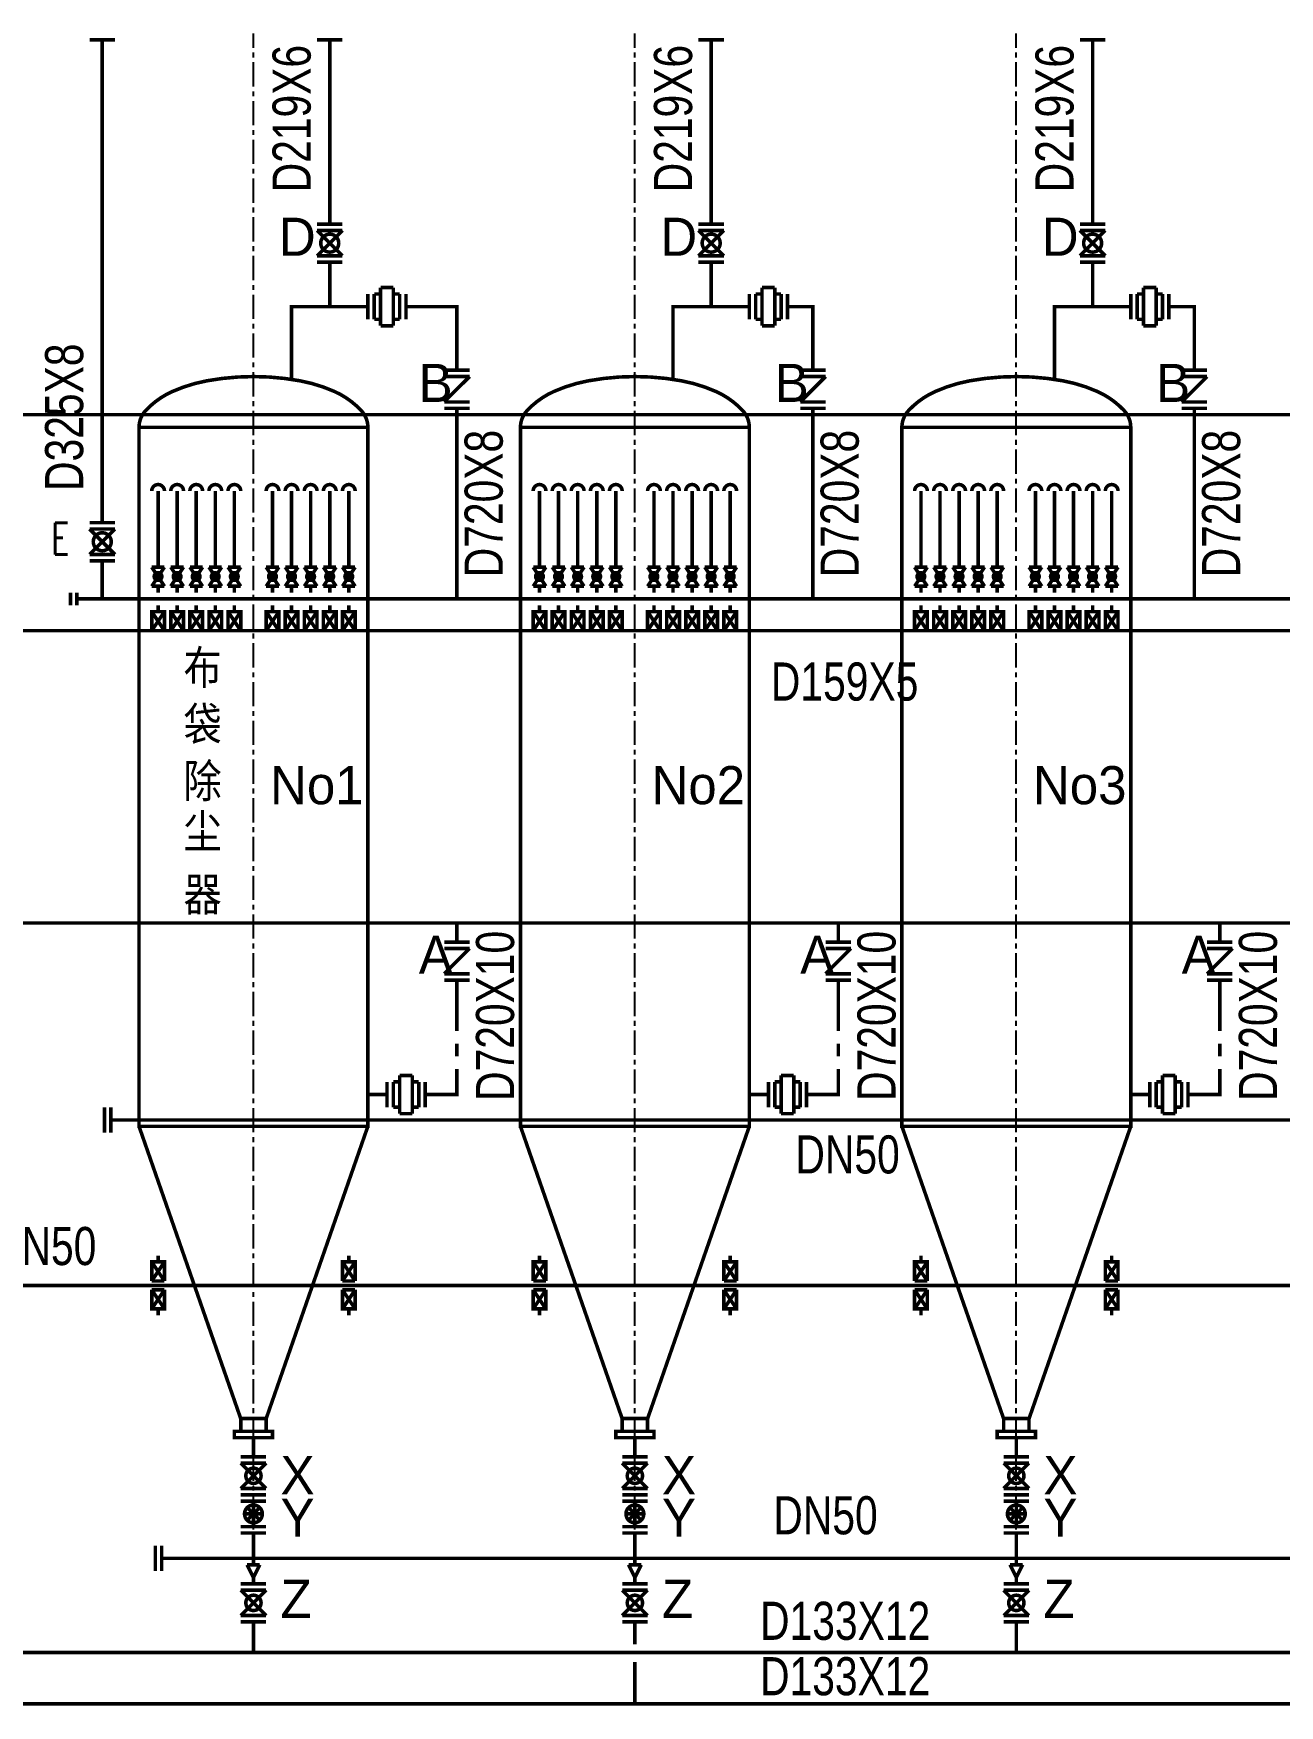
# Model space of a CAD drawing. Header units: millimetres. Extents: x 48549 to 244689, y 99496 to 172785.
# Drawn here: x 56708 to 66508, y 124869 to 138027 of the extents above; entities that cross this region are included whole.
import ezdxf

# ---------------------------------------------------------------- set-up
doc = ezdxf.new("R2010")
doc.units = ezdxf.units.MM
doc.header["$LTSCALE"] = 3
doc.linetypes.add('CENTERX2', pattern=[101.6, 63.5, -12.7, 12.7, -12.7])
for name, color, linetype in [('CEN', 2, 'CENTERX2'), ('氮气管道', 5, 'Continuous'), ('煤气管道', 1, 'Continuous')]:
    doc.layers.add(name, color=color, linetype=linetype)
doc.layers.add('CON', color=7, linetype='Continuous', lineweight=40)
doc.styles.add('HZ', font='txtb.shx', dxfattribs={"width": 0.7, "bigfont": 'hztxtb.shx'})
doc.styles.add('仿宋体', font='ttxt1.shx', dxfattribs={"bigfont": 'hzfs.shx'})

msp = doc.modelspace()

# ---------------------------------------------------------------- linework, layer by layer
at = {"layer": 'CEN'}
for p, q in [((58438.244, 126026.672), (58438.244, 138026.672)), ((61438.244, 126026.672), (61438.244, 138026.672)), ((64438.244, 126026.672), (64438.244, 138026.672))]:
    msp.add_line(p, q, dxfattribs=at)
at = {"layer": 'CON', "const_width": 28}
for points in [[(58438.244, 135326.672, 0.045545577), (58072.536, 135293.29, 0.059110661), (57801.848, 135209.515, 0.10093227), (57590.19, 135058.6, 0.189781854), (57538.244, 134926.672)], [(59338.244, 134926.672, 0.189781854), (59286.298, 135058.6, 0.10093227), (59074.64, 135209.515, 0.059110661), (58803.952, 135293.29, 0.045545577), (58438.244, 135326.672)], [(61438.244, 135326.672, 0.045545577), (61072.536, 135293.29, 0.059110661), (60801.848, 135209.515, 0.10093227), (60590.19, 135058.6, 0.189781854), (60538.244, 134926.672)], [(62338.244, 134926.672, 0.189781854), (62286.298, 135058.6, 0.10093227), (62074.64, 135209.515, 0.059110661), (61803.952, 135293.29, 0.045545577), (61438.244, 135326.672)], [(64438.244, 135326.672, 0.045545577), (64072.536, 135293.29, 0.059110661), (63801.848, 135209.515, 0.10093227), (63590.19, 135058.6, 0.189781854), (63538.244, 134926.672, 0.189781854)], [(65338.244, 134926.672, 0.189781854), (65286.298, 135058.6, 0.10093227), (65074.64, 135209.515, 0.059110661), (64803.952, 135293.29, 0.045545577), (64438.244, 135326.672, 0.045545577)], [(57738.244, 134426.672, 1), (57638.244, 134426.672)], [(57888.244, 134426.672, 1), (57788.244, 134426.672)], [(58038.244, 134426.672, 1), (57938.244, 134426.672)], [(58188.244, 134426.672, 1), (58088.244, 134426.672)], [(58338.244, 134426.672, 1), (58238.244, 134426.672)], [(58638.244, 134426.672, 1), (58538.244, 134426.672)], [(58788.244, 134426.672, 1), (58688.244, 134426.672)], [(58938.244, 134426.672, 1), (58838.244, 134426.672)], [(59088.244, 134426.672, 1), (58988.244, 134426.672)], [(59238.244, 134426.672, 1), (59138.244, 134426.672)], [(60738.244, 134426.672, 1), (60638.244, 134426.672)], [(60888.244, 134426.672, 1), (60788.244, 134426.672)], [(61038.244, 134426.672, 1), (60938.244, 134426.672)], [(61188.244, 134426.672, 1), (61088.244, 134426.672)], [(61338.244, 134426.672, 1), (61238.244, 134426.672)], [(61638.244, 134426.672, 1), (61538.244, 134426.672)], [(61788.244, 134426.672, 1), (61688.244, 134426.672)], [(61938.244, 134426.672, 1), (61838.244, 134426.672)], [(62088.244, 134426.672, 1), (61988.244, 134426.672)], [(62238.244, 134426.672, 1), (62138.244, 134426.672)], [(63738.244, 134426.672, 1), (63638.244, 134426.672)], [(63888.244, 134426.672, 1), (63788.244, 134426.672)], [(64038.244, 134426.672, 1), (63938.244, 134426.672)], [(64188.244, 134426.672, 1), (64088.244, 134426.672)], [(64338.244, 134426.672, 1), (64238.244, 134426.672)], [(64638.244, 134426.672, 1), (64538.244, 134426.672)], [(64788.244, 134426.672, 1), (64688.244, 134426.672)], [(64938.244, 134426.672, 1), (64838.244, 134426.672)], [(65088.244, 134426.672, 1), (64988.244, 134426.672)], [(65238.244, 134426.672, 1), (65138.244, 134426.672)]]:
    msp.add_lwpolyline(points, format="xyb", dxfattribs=at)
at = {"layer": 'CON', "color": 2, "const_width": 28}
for points in [[(60138.244, 135376.672), (59938.244, 135376.672)], [(60138.244, 135326.672), (59938.244, 135126.672)], [(60138.244, 135326.672), (59938.244, 135326.672)], [(62938.244, 135376.672), (62738.244, 135376.672)], [(62938.244, 135326.672), (62738.244, 135326.672)], [(62938.244, 135326.672), (62738.244, 135126.672)], [(65938.244, 135376.672), (65738.244, 135376.672)], [(65938.244, 135326.672), (65738.244, 135326.672)], [(65938.244, 135326.672), (65738.244, 135126.672)], [(60138.244, 135126.672), (59938.244, 135126.672)], [(62938.244, 135126.672), (62738.244, 135126.672)], [(65938.244, 135126.672), (65738.244, 135126.672)], [(60138.244, 135076.672), (59938.244, 135076.672)], [(62938.244, 135076.672), (62738.244, 135076.672)], [(65938.244, 135076.672), (65738.244, 135076.672)], [(60138.244, 130876.672), (59938.244, 130876.672)], [(60138.244, 130826.672), (59938.244, 130826.672)], [(60138.244, 130826.672), (59938.244, 130626.672)], [(63138.244, 130876.672), (62938.244, 130876.672)], [(63138.244, 130826.672), (62938.244, 130626.672)], [(63138.244, 130826.672), (62938.244, 130826.672)], [(66138.244, 130876.672), (65938.244, 130876.672)], [(66138.244, 130826.672), (65938.244, 130826.672)], [(66138.244, 130826.672), (65938.244, 130626.672)], [(60138.244, 130626.672), (59938.244, 130626.672)], [(60138.244, 130576.672), (59938.244, 130576.672)], [(63138.244, 130626.672), (62938.244, 130626.672)], [(63138.244, 130576.672), (62938.244, 130576.672)], [(66138.244, 130626.672), (65938.244, 130626.672)], [(66138.244, 130576.672), (65938.244, 130576.672)]]:
    msp.add_lwpolyline(points, dxfattribs=at)
at = {"layer": 'CON', "const_width": 28}
for points in [[(58438.244, 129426.672), (57538.244, 129426.672), (57538.244, 134926.672), (59338.244, 134926.672)], [(58438.244, 129426.672), (59338.244, 129426.672), (59338.244, 134926.672)], [(61438.244, 129426.672), (60538.244, 129426.672), (60538.244, 134926.672), (62338.244, 134926.672)], [(61438.244, 129426.672), (62338.244, 129426.672), (62338.244, 134926.672)], [(64438.244, 129426.672), (63538.244, 129426.672), (63538.244, 134926.672), (65338.244, 134926.672)], [(64438.244, 129426.672), (65338.244, 129426.672), (65338.244, 134926.672)], [(57688.244, 133826.672), (57688.244, 134426.672)], [(57838.244, 133826.672), (57838.244, 134426.672)], [(57988.244, 133826.672), (57988.244, 134426.672)], [(58138.244, 133826.672), (58138.244, 134426.672)], [(58288.244, 133826.672), (58288.244, 134426.672)], [(58588.244, 133826.672), (58588.244, 134426.672)], [(58738.244, 133826.672), (58738.244, 134426.672)], [(58888.244, 133826.672), (58888.244, 134426.672)], [(59038.244, 133826.672), (59038.244, 134426.672)], [(59188.244, 133826.672), (59188.244, 134426.672)], [(60688.244, 133826.672), (60688.244, 134426.672)], [(60838.244, 133826.672), (60838.244, 134426.672)], [(60988.244, 133826.672), (60988.244, 134426.672)], [(61138.244, 133826.672), (61138.244, 134426.672)], [(61288.244, 133826.672), (61288.244, 134426.672)], [(61588.244, 133826.672), (61588.244, 134426.672)], [(61738.244, 133826.672), (61738.244, 134426.672)], [(61888.244, 133826.672), (61888.244, 134426.672)], [(62038.244, 133826.672), (62038.244, 134426.672)], [(62188.244, 133826.672), (62188.244, 134426.672)], [(63688.244, 133826.672), (63688.244, 134426.672)], [(63838.244, 133826.672), (63838.244, 134426.672)], [(63988.244, 133826.672), (63988.244, 134426.672)], [(64138.244, 133826.672), (64138.244, 134426.672)], [(64288.244, 133826.672), (64288.244, 134426.672)], [(64588.244, 133826.672), (64588.244, 134426.672)], [(64738.244, 133826.672), (64738.244, 134426.672)], [(64888.244, 133826.672), (64888.244, 134426.672)], [(65038.244, 133826.672), (65038.244, 134426.672)], [(65188.244, 133826.672), (65188.244, 134426.672)], [(57638.244, 133826.672), (57738.244, 133826.672)], [(57738.244, 133826.672), (57638.244, 133676.672)], [(57638.244, 133826.672), (57738.244, 133676.672)], [(57788.244, 133826.672), (57888.244, 133826.672)], [(57788.244, 133826.672), (57888.244, 133676.672)], [(57888.244, 133826.672), (57788.244, 133676.672)], [(57938.244, 133826.672), (58038.244, 133826.672)], [(57938.244, 133826.672), (58038.244, 133676.672)], [(58038.244, 133826.672), (57938.244, 133676.672)], [(58088.244, 133826.672), (58188.244, 133826.672)], [(58088.244, 133826.672), (58188.244, 133676.672)], [(58188.244, 133826.672), (58088.244, 133676.672)], [(58538.244, 133826.672), (58638.244, 133826.672)], [(58538.244, 133826.672), (58638.244, 133676.672)], [(58638.244, 133826.672), (58538.244, 133676.672)], [(58688.244, 133826.672), (58788.244, 133826.672)], [(58688.244, 133826.672), (58788.244, 133676.672)], [(58788.244, 133826.672), (58688.244, 133676.672)], [(58838.244, 133826.672), (58938.244, 133826.672)], [(58838.244, 133826.672), (58938.244, 133676.672)], [(58938.244, 133826.672), (58838.244, 133676.672)], [(58988.244, 133826.672), (59088.244, 133826.672)], [(58988.244, 133826.672), (59088.244, 133676.672)], [(59088.244, 133826.672), (58988.244, 133676.672)], [(59138.244, 133826.672), (59238.244, 133826.672)], [(59138.244, 133826.672), (59238.244, 133676.672)], [(59238.244, 133826.672), (59138.244, 133676.672)], [(60638.244, 133826.672), (60738.244, 133826.672)], [(60738.244, 133826.672), (60638.244, 133676.672)], [(60638.244, 133826.672), (60738.244, 133676.672)], [(60788.244, 133826.672), (60888.244, 133826.672)], [(60788.244, 133826.672), (60888.244, 133676.672)], [(60888.244, 133826.672), (60788.244, 133676.672)], [(60938.244, 133826.672), (61038.244, 133826.672)], [(60938.244, 133826.672), (61038.244, 133676.672)], [(61038.244, 133826.672), (60938.244, 133676.672)], [(61088.244, 133826.672), (61188.244, 133826.672)], [(61088.244, 133826.672), (61188.244, 133676.672)], [(61188.244, 133826.672), (61088.244, 133676.672)], [(61238.244, 133826.672), (61338.244, 133826.672)], [(61238.244, 133826.672), (61338.244, 133676.672)], [(61338.244, 133826.672), (61238.244, 133676.672)], [(61538.244, 133826.672), (61638.244, 133826.672)], [(61538.244, 133826.672), (61638.244, 133676.672)], [(61638.244, 133826.672), (61538.244, 133676.672)], [(61688.244, 133826.672), (61788.244, 133826.672)], [(61688.244, 133826.672), (61788.244, 133676.672)], [(61788.244, 133826.672), (61688.244, 133676.672)], [(61838.244, 133826.672), (61938.244, 133826.672)], [(61838.244, 133826.672), (61938.244, 133676.672)], [(61938.244, 133826.672), (61838.244, 133676.672)], [(61988.244, 133826.672), (62088.244, 133826.672)], [(61988.244, 133826.672), (62088.244, 133676.672)], [(62088.244, 133826.672), (61988.244, 133676.672)], [(62138.244, 133826.672), (62238.244, 133826.672)], [(62138.244, 133826.672), (62238.244, 133676.672)], [(62238.244, 133826.672), (62138.244, 133676.672)], [(63638.244, 133826.672), (63738.244, 133676.672)], [(63738.244, 133826.672), (63638.244, 133676.672)], [(63638.244, 133826.672), (63738.244, 133826.672)], [(63788.244, 133826.672), (63888.244, 133826.672)], [(63888.244, 133826.672), (63788.244, 133676.672)], [(63788.244, 133826.672), (63888.244, 133676.672)], [(63938.244, 133826.672), (64038.244, 133826.672)], [(64038.244, 133826.672), (63938.244, 133676.672)], [(63938.244, 133826.672), (64038.244, 133676.672)], [(64088.244, 133826.672), (64188.244, 133826.672)], [(64188.244, 133826.672), (64088.244, 133676.672)], [(64088.244, 133826.672), (64188.244, 133676.672)], [(64238.244, 133826.672), (64338.244, 133826.672)], [(64338.244, 133826.672), (64238.244, 133676.672)], [(64238.244, 133826.672), (64338.244, 133676.672)], [(64538.244, 133826.672), (64638.244, 133826.672)], [(64638.244, 133826.672), (64538.244, 133676.672)], [(64538.244, 133826.672), (64638.244, 133676.672)], [(64688.244, 133826.672), (64788.244, 133826.672)], [(64788.244, 133826.672), (64688.244, 133676.672)], [(64688.244, 133826.672), (64788.244, 133676.672)], [(64838.244, 133826.672), (64938.244, 133826.672)], [(64938.244, 133826.672), (64838.244, 133676.672)], [(64838.244, 133826.672), (64938.244, 133676.672)], [(64988.244, 133826.672), (65088.244, 133826.672)], [(65088.244, 133826.672), (64988.244, 133676.672)], [(64988.244, 133826.672), (65088.244, 133676.672)], [(65138.244, 133826.672), (65238.244, 133826.672)], [(65238.244, 133826.672), (65138.244, 133676.672)], [(65138.244, 133826.672), (65238.244, 133676.672)], [(57638.244, 133676.672), (57738.244, 133676.672)], [(57688.244, 133676.672), (57688.244, 133626.672)], [(57788.244, 133676.672), (57888.244, 133676.672)], [(57838.244, 133676.672), (57838.244, 133626.672)], [(57938.244, 133676.672), (58038.244, 133676.672)], [(57988.244, 133676.672), (57988.244, 133626.672)], [(58088.244, 133676.672), (58188.244, 133676.672)], [(58138.244, 133676.672), (58138.244, 133626.672)], [(58288.244, 133676.672), (58288.244, 133626.672)], [(58538.244, 133676.672), (58638.244, 133676.672)], [(58588.244, 133676.672), (58588.244, 133626.672)], [(58688.244, 133676.672), (58788.244, 133676.672)], [(58738.244, 133676.672), (58738.244, 133626.672)], [(58838.244, 133676.672), (58938.244, 133676.672)], [(58888.244, 133676.672), (58888.244, 133626.672)], [(58988.244, 133676.672), (59088.244, 133676.672)], [(59038.244, 133676.672), (59038.244, 133626.672)], [(59138.244, 133676.672), (59238.244, 133676.672)], [(59188.244, 133676.672), (59188.244, 133626.672)], [(60638.244, 133676.672), (60738.244, 133676.672)], [(60688.244, 133676.672), (60688.244, 133626.672)], [(60788.244, 133676.672), (60888.244, 133676.672)], [(60838.244, 133676.672), (60838.244, 133626.672)], [(60938.244, 133676.672), (61038.244, 133676.672)], [(60988.244, 133676.672), (60988.244, 133626.672)], [(61088.244, 133676.672), (61188.244, 133676.672)], [(61138.244, 133676.672), (61138.244, 133626.672)], [(61238.244, 133676.672), (61338.244, 133676.672)], [(61288.244, 133676.672), (61288.244, 133626.672)], [(61538.244, 133676.672), (61638.244, 133676.672)], [(61588.244, 133676.672), (61588.244, 133626.672)], [(61688.244, 133676.672), (61788.244, 133676.672)], [(61738.244, 133676.672), (61738.244, 133626.672)], [(61838.244, 133676.672), (61938.244, 133676.672)], [(61888.244, 133676.672), (61888.244, 133626.672)], [(61988.244, 133676.672), (62088.244, 133676.672)], [(62038.244, 133676.672), (62038.244, 133626.672)], [(62138.244, 133676.672), (62238.244, 133676.672)], [(62188.244, 133676.672), (62188.244, 133626.672)], [(63638.244, 133676.672), (63738.244, 133676.672)], [(63688.244, 133676.672), (63688.244, 133626.672)], [(63788.244, 133676.672), (63888.244, 133676.672)], [(63838.244, 133676.672), (63838.244, 133626.672)], [(63938.244, 133676.672), (64038.244, 133676.672)], [(63988.244, 133676.672), (63988.244, 133626.672)], [(64088.244, 133676.672), (64188.244, 133676.672)], [(64138.244, 133676.672), (64138.244, 133626.672)], [(64238.244, 133676.672), (64338.244, 133676.672)], [(64288.244, 133676.672), (64288.244, 133626.672)], [(64538.244, 133676.672), (64638.244, 133676.672)], [(64588.244, 133676.672), (64588.244, 133626.672)], [(64688.244, 133676.672), (64788.244, 133676.672)], [(64738.244, 133676.672), (64738.244, 133626.672)], [(64838.244, 133676.672), (64938.244, 133676.672)], [(64888.244, 133676.672), (64888.244, 133626.672)], [(64988.244, 133676.672), (65088.244, 133676.672)], [(65038.244, 133676.672), (65038.244, 133626.672)], [(65138.244, 133676.672), (65238.244, 133676.672)], [(65188.244, 133676.672), (65188.244, 133626.672)], [(57738.244, 133326.672), (57738.244, 133476.672), (57638.244, 133476.672), (57638.244, 133326.672)], [(57738.244, 133476.672), (57638.244, 133326.672)], [(57638.244, 133476.672), (57738.244, 133326.672)], [(57688.244, 133476.672), (57688.244, 133526.672)], [(57888.244, 133326.672), (57888.244, 133476.672), (57788.244, 133476.672), (57788.244, 133326.672)], [(57888.244, 133476.672), (57788.244, 133326.672)], [(57788.244, 133476.672), (57888.244, 133326.672)], [(57838.244, 133476.672), (57838.244, 133526.672)], [(58038.244, 133326.672), (58038.244, 133476.672), (57938.244, 133476.672), (57938.244, 133326.672)], [(58038.244, 133476.672), (57938.244, 133326.672)], [(57938.244, 133476.672), (58038.244, 133326.672)], [(57988.244, 133476.672), (57988.244, 133526.672)], [(58188.244, 133326.672), (58188.244, 133476.672), (58088.244, 133476.672), (58088.244, 133326.672)], [(58188.244, 133476.672), (58088.244, 133326.672)], [(58088.244, 133476.672), (58188.244, 133326.672)], [(58138.244, 133476.672), (58138.244, 133526.672)], [(58338.244, 133326.672), (58338.244, 133476.672), (58238.244, 133476.672), (58238.244, 133326.672)], [(58338.244, 133476.672), (58238.244, 133326.672)], [(58238.244, 133476.672), (58338.244, 133326.672)], [(58288.244, 133476.672), (58288.244, 133526.672)], [(58638.244, 133326.672), (58638.244, 133476.672), (58538.244, 133476.672), (58538.244, 133326.672)], [(58638.244, 133476.672), (58538.244, 133326.672)], [(58538.244, 133476.672), (58638.244, 133326.672)], [(58588.244, 133476.672), (58588.244, 133526.672)], [(58788.244, 133326.672), (58788.244, 133476.672), (58688.244, 133476.672), (58688.244, 133326.672)], [(58788.244, 133476.672), (58688.244, 133326.672)], [(58688.244, 133476.672), (58788.244, 133326.672)], [(58738.244, 133476.672), (58738.244, 133526.672)], [(58938.244, 133326.672), (58938.244, 133476.672), (58838.244, 133476.672), (58838.244, 133326.672)], [(58938.244, 133476.672), (58838.244, 133326.672)], [(58838.244, 133476.672), (58938.244, 133326.672)], [(58888.244, 133476.672), (58888.244, 133526.672)], [(59088.244, 133326.672), (59088.244, 133476.672), (58988.244, 133476.672), (58988.244, 133326.672)], [(59088.244, 133476.672), (58988.244, 133326.672)], [(58988.244, 133476.672), (59088.244, 133326.672)], [(59038.244, 133476.672), (59038.244, 133526.672)], [(59238.244, 133326.672), (59238.244, 133476.672), (59138.244, 133476.672), (59138.244, 133326.672)], [(59238.244, 133476.672), (59138.244, 133326.672)], [(59138.244, 133476.672), (59238.244, 133326.672)], [(59188.244, 133476.672), (59188.244, 133526.672)], [(60638.244, 133476.672), (60738.244, 133326.672)], [(60738.244, 133476.672), (60638.244, 133326.672)], [(60738.244, 133326.672), (60738.244, 133476.672), (60638.244, 133476.672), (60638.244, 133326.672)], [(60688.244, 133476.672), (60688.244, 133526.672)], [(60888.244, 133326.672), (60888.244, 133476.672), (60788.244, 133476.672), (60788.244, 133326.672)], [(60888.244, 133476.672), (60788.244, 133326.672)], [(60788.244, 133476.672), (60888.244, 133326.672)], [(60838.244, 133476.672), (60838.244, 133526.672)], [(61038.244, 133326.672), (61038.244, 133476.672), (60938.244, 133476.672), (60938.244, 133326.672)], [(61038.244, 133476.672), (60938.244, 133326.672)], [(60938.244, 133476.672), (61038.244, 133326.672)], [(60988.244, 133476.672), (60988.244, 133526.672)], [(61188.244, 133326.672), (61188.244, 133476.672), (61088.244, 133476.672), (61088.244, 133326.672)], [(61188.244, 133476.672), (61088.244, 133326.672)], [(61088.244, 133476.672), (61188.244, 133326.672)], [(61138.244, 133476.672), (61138.244, 133526.672)], [(61338.244, 133326.672), (61338.244, 133476.672), (61238.244, 133476.672), (61238.244, 133326.672)], [(61338.244, 133476.672), (61238.244, 133326.672)], [(61238.244, 133476.672), (61338.244, 133326.672)], [(61288.244, 133476.672), (61288.244, 133526.672)], [(61638.244, 133326.672), (61638.244, 133476.672), (61538.244, 133476.672), (61538.244, 133326.672)], [(61638.244, 133476.672), (61538.244, 133326.672)], [(61538.244, 133476.672), (61638.244, 133326.672)], [(61588.244, 133476.672), (61588.244, 133526.672)], [(61788.244, 133326.672), (61788.244, 133476.672), (61688.244, 133476.672), (61688.244, 133326.672)], [(61788.244, 133476.672), (61688.244, 133326.672)], [(61688.244, 133476.672), (61788.244, 133326.672)], [(61738.244, 133476.672), (61738.244, 133526.672)], [(61938.244, 133326.672), (61938.244, 133476.672), (61838.244, 133476.672), (61838.244, 133326.672)], [(61938.244, 133476.672), (61838.244, 133326.672)], [(61838.244, 133476.672), (61938.244, 133326.672)], [(61888.244, 133476.672), (61888.244, 133526.672)], [(62088.244, 133326.672), (62088.244, 133476.672), (61988.244, 133476.672), (61988.244, 133326.672)], [(62088.244, 133476.672), (61988.244, 133326.672)], [(61988.244, 133476.672), (62088.244, 133326.672)], [(62038.244, 133476.672), (62038.244, 133526.672)], [(62238.244, 133326.672), (62238.244, 133476.672), (62138.244, 133476.672), (62138.244, 133326.672)], [(62238.244, 133476.672), (62138.244, 133326.672)], [(62138.244, 133476.672), (62238.244, 133326.672)], [(62188.244, 133476.672), (62188.244, 133526.672)], [(63738.244, 133326.672), (63738.244, 133476.672), (63638.244, 133476.672), (63638.244, 133326.672)], [(63738.244, 133476.672), (63638.244, 133326.672)], [(63638.244, 133476.672), (63738.244, 133326.672)], [(63688.244, 133476.672), (63688.244, 133526.672)], [(63788.244, 133476.672), (63888.244, 133326.672)], [(63888.244, 133476.672), (63788.244, 133326.672)], [(63888.244, 133326.672), (63888.244, 133476.672), (63788.244, 133476.672), (63788.244, 133326.672)], [(63838.244, 133476.672), (63838.244, 133526.672)], [(63938.244, 133476.672), (64038.244, 133326.672)], [(64038.244, 133476.672), (63938.244, 133326.672)], [(64038.244, 133326.672), (64038.244, 133476.672), (63938.244, 133476.672), (63938.244, 133326.672)], [(63988.244, 133476.672), (63988.244, 133526.672)], [(64088.244, 133476.672), (64188.244, 133326.672)], [(64188.244, 133476.672), (64088.244, 133326.672)], [(64188.244, 133326.672), (64188.244, 133476.672), (64088.244, 133476.672), (64088.244, 133326.672)], [(64138.244, 133476.672), (64138.244, 133526.672)], [(64238.244, 133476.672), (64338.244, 133326.672)], [(64338.244, 133476.672), (64238.244, 133326.672)], [(64338.244, 133326.672), (64338.244, 133476.672), (64238.244, 133476.672), (64238.244, 133326.672)], [(64288.244, 133476.672), (64288.244, 133526.672)], [(64538.244, 133476.672), (64638.244, 133326.672)], [(64638.244, 133476.672), (64538.244, 133326.672)], [(64638.244, 133326.672), (64638.244, 133476.672), (64538.244, 133476.672), (64538.244, 133326.672)], [(64588.244, 133476.672), (64588.244, 133526.672)], [(64688.244, 133476.672), (64788.244, 133326.672)], [(64788.244, 133476.672), (64688.244, 133326.672)], [(64788.244, 133326.672), (64788.244, 133476.672), (64688.244, 133476.672), (64688.244, 133326.672)], [(64738.244, 133476.672), (64738.244, 133526.672)], [(64838.244, 133476.672), (64938.244, 133326.672)], [(64938.244, 133476.672), (64838.244, 133326.672)], [(64938.244, 133326.672), (64938.244, 133476.672), (64838.244, 133476.672), (64838.244, 133326.672)], [(64888.244, 133476.672), (64888.244, 133526.672)], [(64988.244, 133476.672), (65088.244, 133326.672)], [(65088.244, 133476.672), (64988.244, 133326.672)], [(65088.244, 133326.672), (65088.244, 133476.672), (64988.244, 133476.672), (64988.244, 133326.672)], [(65038.244, 133476.672), (65038.244, 133526.672)], [(65138.244, 133476.672), (65238.244, 133326.672)], [(65238.244, 133476.672), (65138.244, 133326.672)], [(65238.244, 133326.672), (65238.244, 133476.672), (65138.244, 133476.672), (65138.244, 133326.672)], [(65188.244, 133476.672), (65188.244, 133526.672)], [(57638.244, 133326.672), (57738.244, 133326.672)], [(57788.244, 133326.672), (57888.244, 133326.672)], [(57938.244, 133326.672), (58038.244, 133326.672)], [(58088.244, 133326.672), (58188.244, 133326.672)], [(58238.244, 133326.672), (58338.244, 133326.672)], [(58538.244, 133326.672), (58638.244, 133326.672)], [(58688.244, 133326.672), (58788.244, 133326.672)], [(58838.244, 133326.672), (58938.244, 133326.672)], [(58988.244, 133326.672), (59088.244, 133326.672)], [(59138.244, 133326.672), (59238.244, 133326.672)], [(60638.244, 133326.672), (60738.244, 133326.672)], [(60788.244, 133326.672), (60888.244, 133326.672)], [(60938.244, 133326.672), (61038.244, 133326.672)], [(61088.244, 133326.672), (61188.244, 133326.672)], [(61238.244, 133326.672), (61338.244, 133326.672)], [(61538.244, 133326.672), (61638.244, 133326.672)], [(61688.244, 133326.672), (61788.244, 133326.672)], [(61838.244, 133326.672), (61938.244, 133326.672)], [(61988.244, 133326.672), (62088.244, 133326.672)], [(62138.244, 133326.672), (62238.244, 133326.672)], [(63638.244, 133326.672), (63738.244, 133326.672)], [(63788.244, 133326.672), (63888.244, 133326.672)], [(63938.244, 133326.672), (64038.244, 133326.672)], [(64088.244, 133326.672), (64188.244, 133326.672)], [(64238.244, 133326.672), (64338.244, 133326.672)], [(64538.244, 133326.672), (64638.244, 133326.672)], [(64688.244, 133326.672), (64788.244, 133326.672)], [(64838.244, 133326.672), (64938.244, 133326.672)], [(64988.244, 133326.672), (65088.244, 133326.672)], [(65138.244, 133326.672), (65238.244, 133326.672)], [(58338.244, 127126.672), (57538.244, 129426.672)], [(59338.244, 129426.672), (58538.244, 127126.672)], [(61338.244, 127126.672), (60538.244, 129426.672)], [(62338.244, 129426.672), (61538.244, 127126.672)], [(64338.244, 127126.672), (63538.244, 129426.672)], [(65338.244, 129426.672), (64538.244, 127126.672)], [(57688.244, 128359.457), (57688.244, 128409.457)], [(59188.244, 128359.457), (59188.244, 128409.457)], [(60688.244, 128359.457), (60688.244, 128409.457)], [(62188.244, 128359.457), (62188.244, 128409.457)], [(63688.244, 128359.457), (63688.244, 128409.457)], [(65188.244, 128359.457), (65188.244, 128409.457)], [(57638.244, 128209.457), (57638.244, 128359.457), (57738.244, 128359.457), (57738.244, 128209.457)], [(57638.244, 128359.457), (57738.244, 128209.457)], [(57738.244, 128359.457), (57638.244, 128209.457)], [(59238.244, 128209.457), (59238.244, 128359.457), (59138.244, 128359.457), (59138.244, 128209.457)], [(59238.244, 128359.457), (59138.244, 128209.457)], [(59138.244, 128359.457), (59238.244, 128209.457)], [(60638.244, 128209.457), (60638.244, 128359.457), (60738.244, 128359.457), (60738.244, 128209.457)], [(60638.244, 128359.457), (60738.244, 128209.457)], [(60738.244, 128359.457), (60638.244, 128209.457)], [(62238.244, 128209.457), (62238.244, 128359.457), (62138.244, 128359.457), (62138.244, 128209.457)], [(62238.244, 128359.457), (62138.244, 128209.457)], [(62138.244, 128359.457), (62238.244, 128209.457)], [(63638.244, 128209.457), (63638.244, 128359.457), (63738.244, 128359.457), (63738.244, 128209.457)], [(63638.244, 128359.457), (63738.244, 128209.457)], [(63738.244, 128359.457), (63638.244, 128209.457)], [(65238.244, 128209.457), (65238.244, 128359.457), (65138.244, 128359.457), (65138.244, 128209.457)], [(65238.244, 128359.457), (65138.244, 128209.457)], [(65138.244, 128359.457), (65238.244, 128209.457)], [(57738.244, 128209.457), (57638.244, 128209.457)], [(59138.244, 128209.457), (59238.244, 128209.457)], [(60738.244, 128209.457), (60638.244, 128209.457)], [(62138.244, 128209.457), (62238.244, 128209.457)], [(63738.244, 128209.457), (63638.244, 128209.457)], [(65138.244, 128209.457), (65238.244, 128209.457)], [(57738.244, 128140.155), (57638.244, 128140.155)], [(57638.244, 128140.155), (57638.244, 127990.155), (57738.244, 127990.155), (57738.244, 128140.155)], [(57638.244, 127990.155), (57738.244, 128140.155)], [(57738.244, 127990.155), (57638.244, 128140.155)], [(59138.244, 128140.155), (59238.244, 128140.155)], [(59238.244, 128140.155), (59238.244, 127990.155), (59138.244, 127990.155), (59138.244, 128140.155)], [(59238.244, 127990.155), (59138.244, 128140.155)], [(59138.244, 127990.155), (59238.244, 128140.155)], [(60738.244, 128140.155), (60638.244, 128140.155)], [(60638.244, 128140.155), (60638.244, 127990.155), (60738.244, 127990.155), (60738.244, 128140.155)], [(60638.244, 127990.155), (60738.244, 128140.155)], [(60738.244, 127990.155), (60638.244, 128140.155)], [(62138.244, 128140.155), (62238.244, 128140.155)], [(62238.244, 128140.155), (62238.244, 127990.155), (62138.244, 127990.155), (62138.244, 128140.155)], [(62238.244, 127990.155), (62138.244, 128140.155)], [(62138.244, 127990.155), (62238.244, 128140.155)], [(63738.244, 128140.155), (63638.244, 128140.155)], [(63638.244, 128140.155), (63638.244, 127990.155), (63738.244, 127990.155), (63738.244, 128140.155)], [(63638.244, 127990.155), (63738.244, 128140.155)], [(63738.244, 127990.155), (63638.244, 128140.155)], [(65138.244, 128140.155), (65238.244, 128140.155)], [(65238.244, 128140.155), (65238.244, 127990.155), (65138.244, 127990.155), (65138.244, 128140.155)], [(65238.244, 127990.155), (65138.244, 128140.155)], [(65138.244, 127990.155), (65238.244, 128140.155)], [(57688.244, 127990.155), (57688.244, 127940.155)], [(59188.244, 127990.155), (59188.244, 127940.155)], [(60688.244, 127990.155), (60688.244, 127940.155)], [(62188.244, 127990.155), (62188.244, 127940.155)], [(63688.244, 127990.155), (63688.244, 127940.155)], [(65188.244, 127990.155), (65188.244, 127940.155)], [(58338.244, 127126.672), (58338.244, 127026.672), (58538.244, 127026.672), (58538.244, 127126.672)], [(58538.244, 127126.672), (58338.244, 127126.672)], [(61538.244, 127126.672), (61338.244, 127126.672)], [(61338.244, 127126.672), (61338.244, 127026.672), (61538.244, 127026.672), (61538.244, 127126.672)], [(64538.244, 127126.672), (64338.244, 127126.672)], [(64338.244, 127126.672), (64338.244, 127026.672), (64538.244, 127026.672), (64538.244, 127126.672)], [(58338.244, 127026.672), (58288.244, 127026.672), (58288.244, 126976.672), (58588.244, 126976.672), (58588.244, 127026.672), (58538.244, 127026.672)], [(58438.244, 126826.672), (58438.244, 126976.672)], [(61338.244, 127026.672), (61288.244, 127026.672), (61288.244, 126976.672), (61588.244, 126976.672), (61588.244, 127026.672), (61538.244, 127026.672)], [(61438.244, 126826.672), (61438.244, 126976.672)], [(64338.244, 127026.672), (64288.244, 127026.672), (64288.244, 126976.672), (64588.244, 126976.672), (64588.244, 127026.672), (64538.244, 127026.672)], [(64438.244, 126826.672), (64438.244, 126976.672)], [(58538.244, 126826.672), (58338.244, 126826.672)], [(58538.244, 126776.672), (58338.244, 126576.672)], [(58538.244, 126776.672), (58338.244, 126776.672)], [(58338.244, 126776.672), (58538.244, 126576.672)], [(61538.244, 126826.672), (61338.244, 126826.672)], [(61538.244, 126776.672), (61338.244, 126576.672)], [(61538.244, 126776.672), (61338.244, 126776.672)], [(61338.244, 126776.672), (61538.244, 126576.672)], [(64538.244, 126826.672), (64338.244, 126826.672)], [(64538.244, 126776.672), (64338.244, 126576.672)], [(64538.244, 126776.672), (64338.244, 126776.672)], [(64338.244, 126776.672), (64538.244, 126576.672)], [(58538.244, 126576.672), (58338.244, 126576.672)], [(61538.244, 126576.672), (61338.244, 126576.672)], [(64538.244, 126576.672), (64338.244, 126576.672)], [(58538.244, 126526.672), (58338.244, 126526.672)], [(58538.244, 126476.672), (58338.244, 126476.672)], [(58438.244, 126476.672), (58438.244, 126446.672)], [(58438.244, 126306.672), (58438.244, 126446.672)], [(61538.244, 126526.672), (61338.244, 126526.672)], [(61538.244, 126476.672), (61338.244, 126476.672)], [(61438.244, 126476.672), (61438.244, 126446.672)], [(61438.244, 126306.672), (61438.244, 126446.672)], [(64538.244, 126526.672), (64338.244, 126526.672)], [(64538.244, 126476.672), (64338.244, 126476.672)], [(64438.244, 126476.672), (64438.244, 126446.672)], [(64438.244, 126306.672), (64438.244, 126446.672)], [(58368.244, 126376.672), (58508.244, 126376.672)], [(58487.741, 126426.17), (58388.746, 126327.175)], [(58388.746, 126426.17), (58487.741, 126327.175)], [(58438.244, 126276.672), (58438.244, 126306.672)], [(61368.244, 126376.672), (61508.244, 126376.672)], [(61487.741, 126426.17), (61388.746, 126327.175)], [(61388.746, 126426.17), (61487.741, 126327.175)], [(61438.244, 126276.672), (61438.244, 126306.672)], [(64368.244, 126376.672), (64508.244, 126376.672)], [(64487.741, 126426.17), (64388.746, 126327.175)], [(64388.746, 126426.17), (64487.741, 126327.175)], [(64438.244, 126276.672), (64438.244, 126306.672)], [(58538.244, 126276.672), (58338.244, 126276.672)], [(58538.244, 126226.672), (58338.244, 126226.672)], [(58438.244, 126226.672), (58438.244, 125976.672)], [(61538.244, 126276.672), (61338.244, 126276.672)], [(61538.244, 126226.672), (61338.244, 126226.672)], [(61438.244, 126226.672), (61438.244, 125976.672)], [(64538.244, 126276.672), (64338.244, 126276.672)], [(64538.244, 126226.672), (64338.244, 126226.672)], [(64438.244, 126226.672), (64438.244, 125976.672)], [(58488.244, 125976.672), (58388.244, 125976.672)], [(58388.244, 125976.672), (58438.244, 125876.672)], [(58438.244, 125876.672), (58488.244, 125976.672)], [(61488.244, 125976.672), (61388.244, 125976.672)], [(61388.244, 125976.672), (61438.244, 125876.672)], [(61438.244, 125876.672), (61488.244, 125976.672)], [(64488.244, 125976.672), (64388.244, 125976.672)], [(64388.244, 125976.672), (64438.244, 125876.672)], [(64438.244, 125876.672), (64488.244, 125976.672)], [(58538.244, 125826.672), (58338.244, 125826.672)], [(58438.244, 125876.672), (58438.244, 125826.672)], [(61538.244, 125826.672), (61338.244, 125826.672)], [(61438.244, 125876.672), (61438.244, 125826.672)], [(64538.244, 125826.672), (64338.244, 125826.672)], [(64438.244, 125876.672), (64438.244, 125826.672)], [(58538.244, 125776.672), (58338.244, 125576.672)], [(58538.244, 125776.672), (58338.244, 125776.672)], [(58338.244, 125776.672), (58538.244, 125576.672)], [(61538.244, 125776.672), (61338.244, 125576.672)], [(61538.244, 125776.672), (61338.244, 125776.672)], [(61338.244, 125776.672), (61538.244, 125576.672)], [(64538.244, 125776.672), (64338.244, 125576.672)], [(64538.244, 125776.672), (64338.244, 125776.672)], [(64338.244, 125776.672), (64538.244, 125576.672)], [(58538.244, 125576.672), (58338.244, 125576.672)], [(58538.244, 125526.672), (58338.244, 125526.672)], [(58438.244, 125526.672), (58438.244, 125285.69)], [(61538.244, 125576.672), (61338.244, 125576.672)], [(61538.244, 125526.672), (61338.244, 125526.672)], [(61438.244, 125526.672), (61438.244, 125351.182)], [(64538.244, 125576.672), (64338.244, 125576.672)], [(64538.244, 125526.672), (64338.244, 125526.672)], [(64438.244, 125526.672), (64438.244, 125285.69)], [(90812.971, 125285.69), (56009.641, 125285.69)], [(61438.244, 125210.988), (61438.244, 124882.593)], [(90812.971, 124882.593), (55747.664, 124882.593)]]:
    msp.add_lwpolyline(points, dxfattribs=at)
for points in [[(57712.778, 133769.572, -1.868517092), (57662.778, 133769.572, -0.535183758)], [(57862.778, 133769.572, -1.868517092), (57812.778, 133769.572, -0.535183758)], [(58012.778, 133769.572, -1.868517092), (57962.778, 133769.572, -0.535183758)], [(58162.778, 133769.572, -1.868517092), (58112.778, 133769.572, -0.535183758)], [(58612.778, 133769.572, -1.868517092), (58562.778, 133769.572, -0.535183758)], [(58762.778, 133769.572, -1.868517092), (58712.778, 133769.572, -0.535183758)], [(58912.778, 133769.572, -1.868517092), (58862.778, 133769.572, -0.535183758)], [(59062.778, 133769.572, -1.868517092), (59012.778, 133769.572, -0.535183758)], [(59212.778, 133769.572, -1.868517092), (59162.778, 133769.572, -0.535183758)], [(60712.778, 133769.572, -1.868517092), (60662.778, 133769.572, -0.535183758)], [(60862.778, 133769.572, -1.868517092), (60812.778, 133769.572, -0.535183758)], [(61012.778, 133769.572, -1.868517092), (60962.778, 133769.572, -0.535183758)], [(61162.778, 133769.572, -1.868517092), (61112.778, 133769.572, -0.535183758)], [(61312.778, 133769.572, -1.868517092), (61262.778, 133769.572, -0.535183758)], [(61612.778, 133769.572, -1.868517092), (61562.778, 133769.572, -0.535183758)], [(61762.778, 133769.572, -1.868517092), (61712.778, 133769.572, -0.535183758)], [(61912.778, 133769.572, -1.868517092), (61862.778, 133769.572, -0.535183758)], [(62062.778, 133769.572, -1.868517092), (62012.778, 133769.572, -0.535183758)], [(62212.778, 133769.572, -1.868517092), (62162.778, 133769.572, -0.535183758)], [(63712.778, 133769.572, -1.868517092), (63662.778, 133769.572, -0.535183758)], [(63862.778, 133769.572, -1.868517092), (63812.778, 133769.572, -0.535183758)], [(64012.778, 133769.572, -1.868517092), (63962.778, 133769.572, -0.535183758)], [(64162.778, 133769.572, -1.868517092), (64112.778, 133769.572, -0.535183758)], [(64312.778, 133769.572, -1.868517092), (64262.778, 133769.572, -0.535183758)], [(64612.778, 133769.572, -1.868517092), (64562.778, 133769.572, -0.535183758)], [(64762.778, 133769.572, -1.868517092), (64712.778, 133769.572, -0.535183758)], [(64912.778, 133769.572, -1.868517092), (64862.778, 133769.572, -0.535183758)], [(65062.778, 133769.572, -1.868517092), (65012.778, 133769.572, -0.535183758)], [(65212.778, 133769.572, -1.868517092), (65162.778, 133769.572, -0.535183758)], [(58498.244, 126676.672, 1), (58378.244, 126676.672, 1)], [(61498.244, 126676.672, 1), (61378.244, 126676.672, 1)], [(64498.244, 126676.672, 1), (64378.244, 126676.672, 1)], [(58508.244, 126376.672, 1), (58368.244, 126376.672, 1)], [(61508.244, 126376.672, 1), (61368.244, 126376.672, 1)], [(64508.244, 126376.672, 1), (64368.244, 126376.672, 1)], [(58498.244, 125676.672, 1), (58378.244, 125676.672, 1)], [(61498.244, 125676.672, 1), (61378.244, 125676.672, 1)], [(64498.244, 125676.672, 1), (64378.244, 125676.672, 1)]]:
    msp.add_lwpolyline(points, format="xyb", close=True, dxfattribs=at)
at = {"layer": '氮气管道', "const_width": 28}
for points in [[(95414.897, 133414.786), (95414.897, 135026.672), (55370.779, 135026.672)], [(89338.244, 133326.672), (54838.244, 133326.672)], [(57267.325, 129576.672), (57267.325, 129376.672)], [(57317.325, 129576.672), (57317.325, 129376.672)], [(91438.244, 129476.672), (57317.325, 129476.672)], [(52232.315, 128174.806), (90973.676, 128174.806)], [(57666.481, 126127.153), (57666.481, 125927.153)], [(57716.481, 126127.153), (57716.481, 125927.153)], [(91438.244, 126027.153), (57716.481, 126027.153)]]:
    msp.add_lwpolyline(points, dxfattribs=at)
at = {"layer": '煤气管道', "const_width": 28}
for points in [[(57149.179, 137976.672), (57349.179, 137976.672)], [(57249.179, 134176.672), (57249.179, 137976.672)], [(58938.244, 137976.672), (59138.244, 137976.672)], [(59038.244, 136526.672), (59038.244, 137976.672)], [(61938.244, 137976.672), (62138.244, 137976.672)], [(62038.244, 136526.672), (62038.244, 137976.672)], [(64938.244, 137976.672), (65138.244, 137976.672)], [(65038.244, 136526.672), (65038.244, 137976.672)], [(59138.244, 136526.672), (58938.244, 136526.672)], [(59138.244, 136476.672), (58938.244, 136476.672)], [(59138.244, 136476.672), (58938.244, 136276.672)], [(58938.244, 136476.672), (59138.244, 136276.672)], [(62138.244, 136526.672), (61938.244, 136526.672)], [(62138.244, 136476.672), (61938.244, 136276.672)], [(61938.244, 136476.672), (62138.244, 136276.672)], [(62138.244, 136476.672), (61938.244, 136476.672)], [(65138.244, 136526.672), (64938.244, 136526.672)], [(65138.244, 136476.672), (64938.244, 136476.672)], [(64938.244, 136476.672), (65138.244, 136276.672)], [(65138.244, 136476.672), (64938.244, 136276.672)], [(59138.244, 136276.672), (58938.244, 136276.672)], [(59138.244, 136226.672), (58938.244, 136226.672)], [(59038.244, 135876.672), (59038.244, 136226.672)], [(62138.244, 136276.672), (61938.244, 136276.672)], [(62138.244, 136226.672), (61938.244, 136226.672)], [(62038.244, 135876.672), (62038.244, 136226.672)], [(65138.244, 136276.672), (64938.244, 136276.672)], [(65138.244, 136226.672), (64938.244, 136226.672)], [(65038.244, 135876.672), (65038.244, 136226.672)], [(59338.244, 135976.672), (59338.244, 135776.672)], [(59388.244, 135976.672), (59388.244, 135776.672)], [(59388.244, 135976.672), (59438.244, 135976.672)], [(59438.244, 136026.672), (59438.244, 135726.672)], [(59438.244, 136026.672), (59538.244, 136026.672)], [(59538.244, 136026.672), (59538.244, 135726.672)], [(59588.244, 135976.672), (59538.244, 135976.672)], [(59588.244, 135976.672), (59588.244, 135776.672)], [(59638.244, 135976.672), (59638.244, 135776.672)], [(62338.244, 135976.672), (62338.244, 135776.672)], [(62388.244, 135976.672), (62388.244, 135776.672)], [(62388.244, 135976.672), (62438.244, 135976.672)], [(62438.244, 136026.672), (62438.244, 135726.672)], [(62438.244, 136026.672), (62538.244, 136026.672)], [(62538.244, 136026.672), (62538.244, 135726.672)], [(62588.244, 135976.672), (62538.244, 135976.672)], [(62588.244, 135976.672), (62588.244, 135776.672)], [(62638.244, 135976.672), (62638.244, 135776.672)], [(65338.244, 135976.672), (65338.244, 135776.672)], [(65388.244, 135976.672), (65388.244, 135776.672)], [(65388.244, 135976.672), (65438.244, 135976.672)], [(65438.244, 136026.672), (65438.244, 135726.672)], [(65438.244, 136026.672), (65538.244, 136026.672)], [(65538.244, 136026.672), (65538.244, 135726.672)], [(65588.244, 135976.672), (65538.244, 135976.672)], [(65588.244, 135976.672), (65588.244, 135776.672)], [(65638.244, 135976.672), (65638.244, 135776.672)], [(58738.244, 135304.27), (58738.244, 135876.672), (59338.244, 135876.672)], [(59638.244, 135876.672), (60038.244, 135876.672), (60038.244, 135376.672)], [(61738.244, 135304.27), (61738.244, 135876.672), (62338.244, 135876.672)], [(62638.244, 135876.672), (62838.244, 135876.672), (62838.244, 135376.672)], [(64738.244, 135304.27), (64738.244, 135876.672), (65338.244, 135876.672)], [(65638.244, 135876.672), (65838.244, 135876.672), (65838.244, 135376.672)], [(59388.244, 135776.672), (59438.244, 135776.672)], [(59438.244, 135726.672), (59538.244, 135726.672)], [(59588.244, 135776.672), (59538.244, 135776.672)], [(62388.244, 135776.672), (62438.244, 135776.672)], [(62438.244, 135726.672), (62538.244, 135726.672)], [(62588.244, 135776.672), (62538.244, 135776.672)], [(65388.244, 135776.672), (65438.244, 135776.672)], [(65438.244, 135726.672), (65538.244, 135726.672)], [(65588.244, 135776.672), (65538.244, 135776.672)], [(60038.244, 135076.672), (60038.244, 133576.672)], [(62838.244, 135076.672), (62838.244, 133576.672)], [(65838.244, 135076.672), (65838.244, 133576.672)], [(57349.179, 134176.672), (57149.179, 134176.672)], [(57149.179, 134126.672), (57349.179, 133926.672)], [(57349.179, 134126.672), (57149.179, 133926.672)], [(57349.179, 134126.672), (57149.179, 134126.672)], [(57349.179, 133926.672), (57149.179, 133926.672)], [(57349.179, 133876.672), (57149.179, 133876.672)], [(57249.179, 133576.672), (57249.179, 133876.672)], [(58238.244, 133826.672), (58338.244, 133826.672)], [(58238.244, 133826.672), (58338.244, 133676.672)], [(58338.244, 133826.672), (58238.244, 133676.672)], [(58238.244, 133676.672), (58338.244, 133676.672)], [(56998.592, 133626.672), (56998.592, 133526.672)], [(57048.592, 133626.672), (57048.592, 133526.672)], [(90538.244, 133576.672), (57048.592, 133576.672)], [(51813.013, 131026.672), (87188.244, 131026.672)], [(60038.244, 130876.672), (60038.244, 131026.672)], [(63038.244, 130876.672), (63038.244, 131026.672)], [(66038.244, 130876.672), (66038.244, 131026.672)], [(60038.244, 130176.672), (60038.244, 130576.672)], [(63038.244, 130176.672), (63038.244, 130576.672)], [(66038.244, 130176.672), (66038.244, 130576.672)], [(60038.244, 129976.672), (60038.244, 130076.672)], [(63038.244, 129976.672), (63038.244, 130076.672)], [(66038.244, 129976.672), (66038.244, 130076.672)], [(59788.244, 129676.672), (60038.244, 129676.672), (60038.244, 129876.672)], [(62788.244, 129676.672), (63038.244, 129676.672), (63038.244, 129876.672)], [(65788.244, 129676.672), (66038.244, 129676.672), (66038.244, 129876.672)], [(59488.244, 129776.672), (59488.244, 129576.672)], [(59538.244, 129776.672), (59538.244, 129576.672)], [(59538.244, 129776.672), (59588.244, 129776.672)], [(59588.244, 129826.672), (59588.244, 129526.672)], [(59588.244, 129826.672), (59688.244, 129826.672)], [(59688.244, 129826.672), (59688.244, 129526.672)], [(59738.244, 129776.672), (59688.244, 129776.672)], [(59738.244, 129776.672), (59738.244, 129576.672)], [(59788.244, 129776.672), (59788.244, 129576.672)], [(62488.244, 129776.672), (62488.244, 129576.672)], [(62538.244, 129776.672), (62538.244, 129576.672)], [(62538.244, 129776.672), (62588.244, 129776.672)], [(62588.244, 129826.672), (62588.244, 129526.672)], [(62588.244, 129826.672), (62688.244, 129826.672)], [(62688.244, 129826.672), (62688.244, 129526.672)], [(62738.244, 129776.672), (62688.244, 129776.672)], [(62738.244, 129776.672), (62738.244, 129576.672)], [(62788.244, 129776.672), (62788.244, 129576.672)], [(65488.244, 129776.672), (65488.244, 129576.672)], [(65538.244, 129776.672), (65538.244, 129576.672)], [(65538.244, 129776.672), (65588.244, 129776.672)], [(65588.244, 129826.672), (65588.244, 129526.672)], [(65588.244, 129826.672), (65688.244, 129826.672)], [(65688.244, 129826.672), (65688.244, 129526.672)], [(65738.244, 129776.672), (65688.244, 129776.672)], [(65738.244, 129776.672), (65738.244, 129576.672)], [(65788.244, 129776.672), (65788.244, 129576.672)], [(59338.244, 129676.672), (59488.244, 129676.672)], [(62338.244, 129676.672), (62488.244, 129676.672)], [(65338.244, 129676.672), (65488.244, 129676.672)], [(59538.244, 129576.672), (59588.244, 129576.672)], [(59588.244, 129526.672), (59688.244, 129526.672)], [(59738.244, 129576.672), (59688.244, 129576.672)], [(62538.244, 129576.672), (62588.244, 129576.672)], [(62588.244, 129526.672), (62688.244, 129526.672)], [(62738.244, 129576.672), (62688.244, 129576.672)], [(65538.244, 129576.672), (65588.244, 129576.672)], [(65588.244, 129526.672), (65688.244, 129526.672)], [(65738.244, 129576.672), (65688.244, 129576.672)]]:
    msp.add_lwpolyline(points, dxfattribs=at)
for points in [[(59088.244, 136426.672, -2.414213562), (58988.244, 136426.672, -0.414213562)], [(62088.244, 136426.672, -2.414213562), (61988.244, 136426.672, -0.414213562)], [(65088.244, 136426.672, -2.414213562), (64988.244, 136426.672, -0.414213562)], [(57299.179, 134076.672, -2.414213562), (57199.179, 134076.672, -0.414213562)], [(58312.778, 133769.572, -1.868517092), (58262.778, 133769.572, -0.535183758)]]:
    msp.add_lwpolyline(points, format="xyb", close=True, dxfattribs=at)

# ---------------------------------------------------------------- texts
at = {"layer": 'CON', "style": '仿宋体'}
for s, p in [('布', (57888.244, 132876.672)), ('袋', (57888.244, 132430.518)), ('除', (57888.244, 131984.365)), ('No1', (58568.818, 131961.396)), ('No2', (61568.818, 131961.396)), ('No3', (64568.818, 131961.396)), ('尘', (57888.244, 131588.211)), ('器', (57888.244, 131092.057)), ('X', (58651.377, 126531.817)), ('X', (61651.377, 126531.817)), ('X', (64651.377, 126531.817)), ('Y', (58651.377, 126196.624)), ('Y', (61651.377, 126196.624)), ('Y', (64651.377, 126196.624)), ('Z', (58651.377, 125558.827)), ('Z', (61651.377, 125558.827)), ('Z', (64651.377, 125558.827))]:
    msp.add_text(s, height=300, dxfattribs=at).set_placement(p)
at = {"layer": 'CON', "style": '仿宋体', "width": 0.8}
for p in [(62422.852, 125385.69), (62422.852, 124949.569)]:
    msp.add_text('D133X12', height=300, dxfattribs=at).set_placement(p)
at = {"layer": '氮气管道', "style": '仿宋体', "width": 0.8}
for s, p in [('D159X5', (62507.881, 132776.672)), ('DN50', (62700.928, 129055.488)), ('DN50', (56382.291, 128334.755)), ('DN50', (62527.321, 126216.113))]:
    msp.add_text(s, height=300, dxfattribs=at).set_placement(p)
at = {"layer": '煤气管道', "style": '仿宋体', "width": 0.8}
for s, p in [('D219X6', (58888.244, 136776.672)), ('D219X6', (61888.244, 136776.672)), ('D219X6', (64888.244, 136776.672)), ('D325X8', (57099.179, 134426.672)), ('D720X8', (60398.768, 133747.306)), ('D720X8', (63198.768, 133747.306)), ('D720X8', (66198.768, 133747.306)), ('D720X10', (60488.244, 129626.672)), ('D720X10', (63488.244, 129626.672)), ('D720X10', (66488.244, 129626.672))]:
    msp.add_text(s, height=300, rotation=90, dxfattribs=at).set_placement(p)
at = {"layer": '煤气管道', "style": '仿宋体'}
for s, p in [('D', (58638.244, 136276.672)), ('D', (61638.244, 136276.672)), ('D', (64638.244, 136276.672)), ('B', (59737.421, 135126.672)), ('B', (62538.244, 135126.672)), ('B', (65538.244, 135126.672)), ('A', (59738.244, 130626.672)), ('A', (62738.244, 130626.672)), ('A', (65738.244, 130626.672))]:
    msp.add_text(s, height=300, dxfattribs=at).set_placement(p)
at = {"layer": '煤气管道', "style": 'HZ', "width": 0.7}
msp.add_text('E', height=250, dxfattribs=at).set_placement((56849.179, 133926.672))

doc.saveas('drawing.dxf')
